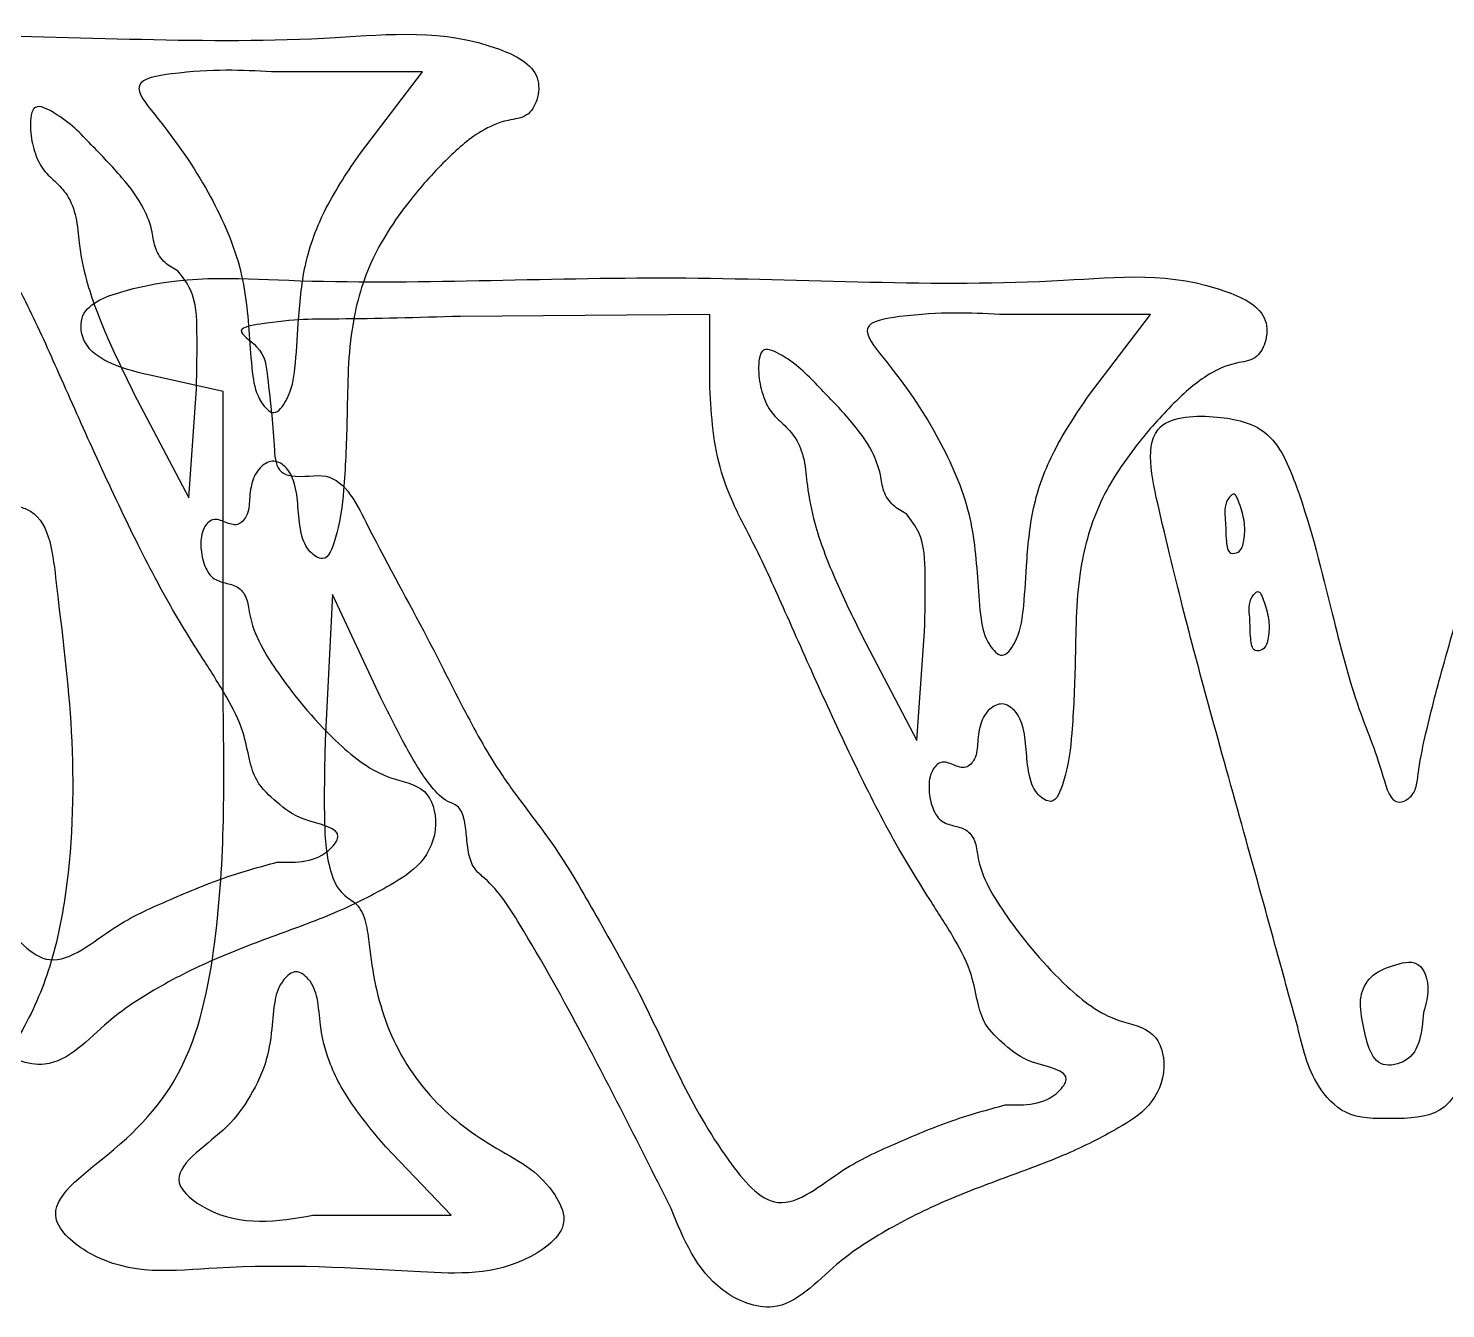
# Model space of a CAD drawing. Extents: x 0.12 to 3.45, y 0.56 to 2.39.
# Drawn here: x 1.3446 to 1.5386, y 1.1427 to 1.318 of the extents above; entities that cross this region are included whole.
import ezdxf

# ---------------------------------------------------------------- set-up
doc = ezdxf.new("R2010")
doc.units = 0
doc.layers.get('0').update_dxf_attribs({"linetype": 'CONTINUOUS'})

msp = doc.modelspace()

# ---------------------------------------------------------------- linework, layer by layer
at = {"color": 7}
for p, q in [((1.398554, 1.31208), (1.377868, 1.31208)), ((1.390051, 1.300932), (1.398554, 1.31208)), ((1.36511, 1.284782), (1.36511, 1.284782)), ((1.437916, 1.278847), (1.403749, 1.278583)), ((1.437916, 1.268801), (1.437916, 1.278847)), ((1.498255, 1.278847), (1.477569, 1.278847)), ((1.489752, 1.267699), (1.498255, 1.278847)), ((1.381548, 1.277599), (1.381548, 1.277599)), ((1.37125, 1.268317), (1.361064, 1.270554)), ((1.359048, 1.268017), (1.366548, 1.253747)), ((1.366548, 1.253747), (1.36761, 1.268671)), ((1.37125, 1.22687), (1.37125, 1.268317)), ((1.510493, 1.252706), (1.510492, 1.252706)), ((1.464812, 1.251548), (1.464811, 1.251548)), ((1.48125, 1.244365), (1.481249, 1.244365)), ((1.386249, 1.240513), (1.385227, 1.220576)), ((1.392869, 1.226347), (1.386249, 1.240513)), ((1.513826, 1.239372), (1.513826, 1.239372)), ((1.45875, 1.234783), (1.46625, 1.220513)), ((1.46625, 1.220513), (1.467312, 1.235437)), ((1.378636, 1.203862), (1.378636, 1.203862)), ((1.535611, 1.183291), (1.535611, 1.183291)), ((1.518395, 1.181247), (1.518395, 1.181247)), ((1.478338, 1.170628), (1.478338, 1.170628)), ((1.402497, 1.155513), (1.39354, 1.164862)), ((1.39354, 1.164862), (1.39354, 1.164862)), ((1.38354, 1.155513), (1.402497, 1.155513)), ((1.432605, 1.156426), (1.432604, 1.156426))]:
    msp.add_line(p, q, dxfattribs=at)
for points, knots in [([(1.261363, 1.303788), (1.259433, 1.304263), (1.256236, 1.30505), (1.252373, 1.307681), (1.251544, 1.313061), (1.263984, 1.317787), (1.289655, 1.315663), (1.33365, 1.318225), (1.376642, 1.315223), (1.403458, 1.31825), (1.414646, 1.31266), (1.414498, 1.308322), (1.412991, 1.305758), (1.409746, 1.305482), (1.405793, 1.303716), (1.401306, 1.299675), (1.396085, 1.293778), (1.391067, 1.28623), (1.388279, 1.275771), (1.388328, 1.265382), (1.387895, 1.255347), (1.387259, 1.249773), (1.385436, 1.244654), (1.382748, 1.246447), (1.38182, 1.24891), (1.381541, 1.252086), (1.381303, 1.255233), (1.380286, 1.257757), (1.378262, 1.259105), (1.376268, 1.258068), (1.375132, 1.256076), (1.37485, 1.253644), (1.374793, 1.251401), (1.373269, 1.249723), (1.37155, 1.250414), (1.369822, 1.251104), (1.368326, 1.249428), (1.368114, 1.247174), (1.368479, 1.244788), (1.369605, 1.242659), (1.371528, 1.242047), (1.373376, 1.241696), (1.374649, 1.239984), (1.375018, 1.235546), (1.37941, 1.228473), (1.385855, 1.22078), (1.39278, 1.215322), (1.399397, 1.214334), (1.400992, 1.208578), (1.398747, 1.203517), (1.39332, 1.200142), (1.386732, 1.196822), (1.378314, 1.193802), (1.369583, 1.190502), (1.361806, 1.186514), (1.354572, 1.18168), (1.348273, 1.174429), (1.337259, 1.178959), (1.33461, 1.185466), (1.332903, 1.18966)], [0, 0, 0, 0, 0.005965, 0.009885, 0.01329, 0.019859, 0.042738, 0.095418, 0.148844, 0.171365, 0.177817, 0.180882, 0.183337, 0.185967, 0.18999, 0.196301, 0.203805, 0.21369, 0.223163, 0.235678, 0.245185, 0.252063, 0.255144, 0.257055, 0.259733, 0.263122, 0.266511, 0.269189, 0.2711, 0.272924, 0.275142, 0.277799, 0.280179, 0.281823, 0.283533, 0.285244, 0.286888, 0.289268, 0.291925, 0.294143, 0.295967, 0.297741, 0.299659, 0.301807, 0.310959, 0.323663, 0.332125, 0.337079, 0.341825, 0.347476, 0.352625, 0.360571, 0.369716, 0.379362, 0.388638, 0.395646, 0.406111, 0.413374, 0.426541, 0.426541, 0.426541, 0.426541]), ([(1.304048, 1.311817), (1.298217, 1.311648), (1.288603, 1.311369), (1.280583, 1.311495), (1.272704, 1.310078), (1.277295, 1.30737), (1.27763, 1.303266), (1.278265, 1.298357), (1.278502, 1.294253), (1.278822, 1.290584), (1.282001, 1.28956), (1.287461, 1.29115), (1.292981, 1.279675), (1.298614, 1.269791), (1.304414, 1.25806), (1.308833, 1.25008), (1.313287, 1.244114), (1.31799, 1.237916), (1.322964, 1.229175), (1.331187, 1.214773), (1.336241, 1.201391), (1.347578, 1.187713), (1.355927, 1.19518), (1.363611, 1.198566), (1.371075, 1.201779), (1.376236, 1.203201), (1.378636, 1.203862)], [0, 0, 0, 0, 0.016643, 0.027443, 0.030173, 0.033218, 0.037646, 0.042904, 0.047689, 0.050812, 0.052253, 0.05702, 0.066035, 0.08315, 0.094705, 0.104543, 0.110579, 0.117005, 0.127853, 0.14081, 0.165975, 0.174811, 0.18474, 0.192667, 0.201269, 0.208749, 0.208749, 0.208749, 0.208749]), ([(1.377868, 1.31208), (1.37385, 1.312283), (1.36846, 1.312555), (1.358128, 1.310852), (1.364455, 1.303122), (1.368955, 1.296633), (1.374045, 1.28578), (1.374786, 1.277155), (1.375193, 1.270749), (1.375879, 1.267324), (1.378312, 1.264643), (1.380611, 1.26791), (1.381218, 1.271887), (1.381427, 1.275512), (1.381548, 1.277599)], [0, 0, 0, 0, 0.013683, 0.018359, 0.022798, 0.035777, 0.046777, 0.056828, 0.061908, 0.06571, 0.067882, 0.07025, 0.074788, 0.080943, 0.080943, 0.080943, 0.080943]), ([(1.36511, 1.284782), (1.364477, 1.285125), (1.363164, 1.285837), (1.361848, 1.287813), (1.361598, 1.290484), (1.360284, 1.293928), (1.357326, 1.297869), (1.352949, 1.302311), (1.349871, 1.305641), (1.345045, 1.308075), (1.344757, 1.304177), (1.345222, 1.301614), (1.346274, 1.298847), (1.348258, 1.29708), (1.350194, 1.29509), (1.35127, 1.29207), (1.351518, 1.288067), (1.35264, 1.282595), (1.355298, 1.275715), (1.357749, 1.270684), (1.359048, 1.268017)], [0, 0, 0, 0, 0.00214, 0.004442, 0.006743, 0.010102, 0.015342, 0.021504, 0.028238, 0.030876, 0.033632, 0.036661, 0.039591, 0.042035, 0.044578, 0.047834, 0.051354, 0.056617, 0.064506, 0.073407, 0.073407, 0.073407, 0.073407]), ([(1.378636, 1.203862), (1.38131, 1.203812), (1.384644, 1.203749), (1.38818, 1.20851), (1.381903, 1.209363), (1.378792, 1.211874), (1.375767, 1.214603), (1.374771, 1.218133), (1.374056, 1.222161), (1.37168, 1.226758), (1.368049, 1.232337), (1.363431, 1.239794), (1.358473, 1.249473), (1.353419, 1.260344), (1.348759, 1.270832), (1.344909, 1.279455), (1.341554, 1.28563), (1.339544, 1.290839), (1.338518, 1.296193), (1.338316, 1.300081), (1.338215, 1.302035)], [0, 0, 0, 0, 0.007576, 0.009448, 0.014652, 0.019105, 0.023093, 0.026155, 0.02991, 0.035365, 0.041459, 0.049939, 0.061641, 0.074061, 0.085903, 0.096075, 0.102377, 0.106964, 0.112768, 0.118637, 0.118637, 0.118637, 0.118637]), ([(1.381548, 1.277599), (1.38175, 1.280274), (1.382164, 1.285741), (1.385165, 1.293737), (1.388393, 1.29849), (1.390051, 1.300932)], [0, 0, 0, 0, 0.00802, 0.016388, 0.025228, 0.025228, 0.025228, 0.025228]), ([(1.07779, 1.256114), (1.074962, 1.252951), (1.06989, 1.247278), (1.064209, 1.239729), (1.061235, 1.234438), (1.060889, 1.230713), (1.058322, 1.229209), (1.051284, 1.22927), (1.04842, 1.247737), (1.047246, 1.265924), (1.051013, 1.284541), (1.055929, 1.296976), (1.064923, 1.298922), (1.069963, 1.29168), (1.07963, 1.286246), (1.098198, 1.285743), (1.123577, 1.285371), (1.14857, 1.285705), (1.167787, 1.286282), (1.1767, 1.292074), (1.185048, 1.300707), (1.192709, 1.287647), (1.190815, 1.274827), (1.191342, 1.262663), (1.192203, 1.253013), (1.197654, 1.251912), (1.201234, 1.252561), (1.204023, 1.25448), (1.204824, 1.258802), (1.206397, 1.265283), (1.215256, 1.272299), (1.225377, 1.278874), (1.237632, 1.285066), (1.253575, 1.286737), (1.272811, 1.28658), (1.292179, 1.28637), (1.308028, 1.284522), (1.320448, 1.278712), (1.330628, 1.272236), (1.339303, 1.265354), (1.341214, 1.258809), (1.341469, 1.254949), (1.342478, 1.252753), (1.347351, 1.251513), (1.348837, 1.237886), (1.350996, 1.221915), (1.350653, 1.203214), (1.347786, 1.189158), (1.343422, 1.179451), (1.33484, 1.168475), (1.321951, 1.156465), (1.300522, 1.148214), (1.278851, 1.146796), (1.259611, 1.145961), (1.244209, 1.148274), (1.229348, 1.154572), (1.214329, 1.163845), (1.20195, 1.176713), (1.19808, 1.188419), (1.197629, 1.19541), (1.196602, 1.198522), (1.194404, 1.200561), (1.192425, 1.203439), (1.191538, 1.207945), (1.191252, 1.213549), (1.190851, 1.219525), (1.188625, 1.225108), (1.18476, 1.228736), (1.181095, 1.231889), (1.178703, 1.235605), (1.177851, 1.23934), (1.177693, 1.242381), (1.176588, 1.244791), (1.174622, 1.245561), (1.17273, 1.245929), (1.171471, 1.247749), (1.171262, 1.251777), (1.166366, 1.257991), (1.161451, 1.263069), (1.151541, 1.271868), (1.152505, 1.256464), (1.151027, 1.243076), (1.151179, 1.214395), (1.152086, 1.190713), (1.152303, 1.165357), (1.163046, 1.162328), (1.168545, 1.161817), (1.170864, 1.159126), (1.171686, 1.155305), (1.168764, 1.148955), (1.15379, 1.149688), (1.137078, 1.147949), (1.116397, 1.147871), (1.100346, 1.147676), (1.090821, 1.148063), (1.087083, 1.148215)], [0, 0, 0, 0, 0.012725, 0.022828, 0.028277, 0.030865, 0.033318, 0.03637, 0.050527, 0.075486, 0.097469, 0.10714, 0.112239, 0.121592, 0.130227, 0.145247, 0.175827, 0.206743, 0.22166, 0.230518, 0.240496, 0.248054, 0.266037, 0.280163, 0.286509, 0.291079, 0.294582, 0.297579, 0.300416, 0.307303, 0.317207, 0.33262, 0.344214, 0.357767, 0.380102, 0.402052, 0.415951, 0.427484, 0.442687, 0.452573, 0.459519, 0.462191, 0.464377, 0.466093, 0.476306, 0.497494, 0.51957, 0.530483, 0.54053, 0.551121, 0.572156, 0.592491, 0.618544, 0.636985, 0.650208, 0.664858, 0.685062, 0.702974, 0.717179, 0.720773, 0.724078, 0.726637, 0.729656, 0.734406, 0.740113, 0.746572, 0.752295, 0.757603, 0.762264, 0.766804, 0.770563, 0.773585, 0.776029, 0.777895, 0.779679, 0.781661, 0.783924, 0.791666, 0.803123, 0.810754, 0.817565, 0.835298, 0.860149, 0.897669, 0.914429, 0.92425, 0.927551, 0.930583, 0.93411, 0.938906, 0.949071, 0.972992, 0.992758, 1.010122, 1.021335, 1.021335, 1.021335, 1.021335]), ([(1.361064, 1.270554), (1.359135, 1.271029), (1.355937, 1.271816), (1.352074, 1.274447), (1.351246, 1.279827), (1.363685, 1.284553), (1.389356, 1.282429), (1.433351, 1.284991), (1.476343, 1.28199), (1.50316, 1.285016), (1.514348, 1.279426), (1.5142, 1.275089), (1.512692, 1.272524), (1.509447, 1.272248), (1.505494, 1.270482), (1.501008, 1.266441), (1.495787, 1.260544), (1.490769, 1.252996), (1.487981, 1.242537), (1.488029, 1.232148), (1.487597, 1.222113), (1.486961, 1.216539), (1.485137, 1.21142), (1.482449, 1.213213), (1.481521, 1.215676), (1.481242, 1.218852), (1.481005, 1.221999), (1.479987, 1.224523), (1.477963, 1.225871), (1.475969, 1.224834), (1.474834, 1.222842), (1.474551, 1.22041), (1.474495, 1.218168), (1.472971, 1.216489), (1.471251, 1.21718), (1.469523, 1.21787), (1.468027, 1.216194), (1.467815, 1.21394), (1.468181, 1.211554), (1.469307, 1.209425), (1.471229, 1.208814), (1.473077, 1.208462), (1.474351, 1.20675), (1.474719, 1.202312), (1.479111, 1.195239), (1.485557, 1.187546), (1.492482, 1.182088), (1.499099, 1.1811), (1.500693, 1.175344), (1.498448, 1.170283), (1.493022, 1.166908), (1.486434, 1.163588), (1.478015, 1.160568), (1.469284, 1.157268), (1.461507, 1.15328), (1.454273, 1.148446), (1.447974, 1.141195), (1.43696, 1.145725), (1.434312, 1.152232), (1.432605, 1.156426)], [0, 0, 0, 0, 0.005965, 0.009885, 0.01329, 0.019859, 0.042738, 0.095418, 0.148844, 0.171365, 0.177817, 0.180882, 0.183337, 0.185967, 0.18999, 0.196301, 0.203805, 0.21369, 0.223163, 0.235678, 0.245185, 0.252063, 0.255144, 0.257055, 0.259733, 0.263122, 0.266511, 0.269189, 0.2711, 0.272924, 0.275142, 0.277799, 0.280179, 0.281823, 0.283533, 0.285244, 0.286888, 0.289268, 0.291925, 0.294143, 0.295967, 0.297741, 0.299659, 0.301807, 0.310959, 0.323663, 0.332125, 0.337079, 0.341825, 0.347476, 0.352625, 0.360571, 0.369716, 0.379362, 0.388638, 0.395646, 0.406111, 0.413374, 0.426541, 0.426541, 0.426541, 0.426541]), ([(1.36761, 1.268671), (1.367663, 1.27125), (1.367756, 1.275731), (1.367561, 1.281566), (1.365743, 1.283951), (1.36511, 1.284782)], [0, 0, 0, 0, 0.007829, 0.013602, 0.016685, 0.016685, 0.016685, 0.016685]), ([(1.477569, 1.278847), (1.473552, 1.279049), (1.468161, 1.279321), (1.457829, 1.277618), (1.464157, 1.269888), (1.468657, 1.263399), (1.473747, 1.252546), (1.474488, 1.243921), (1.474894, 1.237515), (1.47558, 1.23409), (1.478013, 1.231409), (1.480313, 1.234676), (1.480919, 1.238653), (1.481129, 1.242279), (1.48125, 1.244365)], [0, 0, 0, 0, 0.013683, 0.018359, 0.022798, 0.035777, 0.046777, 0.056828, 0.061908, 0.06571, 0.067882, 0.07025, 0.074788, 0.080943, 0.080943, 0.080943, 0.080943]), ([(1.403749, 1.278583), (1.397919, 1.278414), (1.388304, 1.278135), (1.380284, 1.278261), (1.372406, 1.276844), (1.376996, 1.274136), (1.377332, 1.270032), (1.377967, 1.265123), (1.378204, 1.261019), (1.378523, 1.25735), (1.381703, 1.256326), (1.387162, 1.257916), (1.392682, 1.246441), (1.398316, 1.236557), (1.404116, 1.224826), (1.408534, 1.216846), (1.412988, 1.21088), (1.417692, 1.204682), (1.422666, 1.195941), (1.430889, 1.181539), (1.435943, 1.168157), (1.44728, 1.154479), (1.455628, 1.161946), (1.463312, 1.165332), (1.470776, 1.168545), (1.475937, 1.169967), (1.478338, 1.170628)], [0, 0, 0, 0, 0.016643, 0.027443, 0.030173, 0.033218, 0.037646, 0.042904, 0.047689, 0.050812, 0.052253, 0.05702, 0.066035, 0.08315, 0.094705, 0.104543, 0.110579, 0.117005, 0.127853, 0.14081, 0.165975, 0.174811, 0.18474, 0.192667, 0.201269, 0.208749, 0.208749, 0.208749, 0.208749]), ([(1.464811, 1.251548), (1.464179, 1.251891), (1.462866, 1.252603), (1.461549, 1.254579), (1.4613, 1.25725), (1.459985, 1.260694), (1.457027, 1.264635), (1.452651, 1.269077), (1.449572, 1.272407), (1.444747, 1.274841), (1.444458, 1.270943), (1.444924, 1.26838), (1.445976, 1.265613), (1.44796, 1.263846), (1.449896, 1.261857), (1.450972, 1.258837), (1.45122, 1.254833), (1.452342, 1.249361), (1.454999, 1.242481), (1.45745, 1.23745), (1.45875, 1.234783)], [0, 0, 0, 0, 0.00214, 0.004442, 0.006743, 0.010102, 0.015342, 0.021504, 0.028238, 0.030876, 0.033632, 0.036661, 0.039591, 0.042035, 0.044578, 0.047834, 0.051354, 0.056617, 0.064506, 0.073407, 0.073407, 0.073407, 0.073407]), ([(1.478338, 1.170628), (1.481011, 1.170578), (1.484346, 1.170515), (1.487881, 1.175276), (1.481604, 1.176129), (1.478493, 1.17864), (1.475469, 1.181369), (1.474472, 1.184899), (1.473757, 1.188927), (1.471382, 1.193524), (1.467751, 1.199103), (1.463133, 1.206561), (1.458175, 1.216239), (1.45312, 1.22711), (1.44846, 1.237598), (1.44461, 1.246221), (1.441256, 1.252396), (1.439246, 1.257605), (1.438219, 1.262959), (1.438018, 1.266847), (1.437916, 1.268801)], [0, 0, 0, 0, 0.007576, 0.009448, 0.014652, 0.019105, 0.023093, 0.026155, 0.02991, 0.035365, 0.041459, 0.049939, 0.061641, 0.074061, 0.085903, 0.096075, 0.102377, 0.106964, 0.112768, 0.118637, 0.118637, 0.118637, 0.118637]), ([(1.481249, 1.244365), (1.481452, 1.247041), (1.481866, 1.252507), (1.484867, 1.260503), (1.488094, 1.265257), (1.489752, 1.267699)], [0, 0, 0, 0, 0.00802, 0.016388, 0.025228, 0.025228, 0.025228, 0.025228]), ([(1.518395, 1.181247), (1.517441, 1.184721), (1.515086, 1.193292), (1.511201, 1.207356), (1.50542, 1.228012), (1.501208, 1.243951), (1.496544, 1.264732), (1.507279, 1.265197), (1.515054, 1.263326), (1.519718, 1.251967), (1.522637, 1.239666), (1.526234, 1.225478), (1.5294, 1.218437), (1.531204, 1.211443), (1.533793, 1.212548), (1.53469, 1.214024), (1.534962, 1.216965), (1.536105, 1.222491), (1.538436, 1.231367), (1.542142, 1.243849), (1.545075, 1.25525), (1.550487, 1.265393), (1.557932, 1.265557), (1.563355, 1.265053), (1.567508, 1.263876), (1.570693, 1.260638), (1.571621, 1.253885), (1.575087, 1.244433), (1.577317, 1.236497), (1.578559, 1.232081)], [0, 0, 0, 0, 0.010794, 0.026635, 0.044095, 0.073377, 0.084725, 0.092608, 0.099431, 0.108051, 0.126061, 0.139579, 0.149427, 0.153601, 0.155013, 0.156671, 0.158621, 0.163757, 0.173645, 0.18616, 0.202524, 0.210211, 0.217406, 0.222645, 0.226987, 0.229928, 0.23571, 0.24665, 0.26038, 0.26038, 0.26038, 0.26038]), ([(1.593065, 1.235414), (1.594631, 1.241601), (1.596931, 1.250684), (1.601273, 1.263196), (1.608857, 1.264757), (1.614236, 1.265748), (1.618492, 1.262702), (1.618225, 1.257248), (1.617486, 1.250466), (1.615601, 1.241721), (1.609854, 1.219307), (1.600744, 1.199036), (1.596753, 1.169058), (1.58549, 1.169031), (1.577453, 1.171328), (1.572764, 1.184631), (1.566042, 1.197666), (1.566963, 1.226351), (1.545979, 1.216322), (1.548824, 1.194835), (1.543492, 1.178999), (1.53874, 1.16885), (1.531282, 1.168739), (1.524978, 1.168697), (1.520097, 1.174006), (1.519046, 1.178479), (1.518395, 1.181247)], [0, 0, 0, 0, 0.019764, 0.029016, 0.035814, 0.041514, 0.044859, 0.049854, 0.056379, 0.065927, 0.076472, 0.1252, 0.141775, 0.148838, 0.15571, 0.165664, 0.18669, 0.209995, 0.215938, 0.246041, 0.26188, 0.269342, 0.276077, 0.282364, 0.287581, 0.296052, 0.296052, 0.296052, 0.296052]), ([(1.510492, 1.252706), (1.510222, 1.253513), (1.509805, 1.254764), (1.508229, 1.252924), (1.50856, 1.250597), (1.508513, 1.248376), (1.50883, 1.245941), (1.510677, 1.246271), (1.511092, 1.248156), (1.511237, 1.25031), (1.510749, 1.251879), (1.510493, 1.252706)], [0, 0, 0, 0, 0.0018, 0.002786, 0.005648, 0.008593, 0.010286, 0.011274, 0.013064, 0.015362, 0.017914, 0.017914, 0.017914, 0.017914]), ([(1.467312, 1.235437), (1.467365, 1.238016), (1.467457, 1.242497), (1.467263, 1.248332), (1.465445, 1.250717), (1.464812, 1.251548)], [0, 0, 0, 0, 0.007829, 0.013602, 0.016685, 0.016685, 0.016685, 0.016685]), ([(1.513826, 1.239372), (1.513556, 1.24018), (1.513138, 1.24143), (1.511563, 1.239591), (1.511893, 1.237264), (1.511846, 1.235043), (1.512163, 1.232608), (1.51401, 1.232938), (1.514426, 1.234822), (1.51457, 1.236976), (1.514083, 1.238546), (1.513826, 1.239372)], [0, 0, 0, 0, 0.0018, 0.002786, 0.005648, 0.008593, 0.010286, 0.011274, 0.013064, 0.015362, 0.017914, 0.017914, 0.017914, 0.017914]), ([(1.385227, 1.220576), (1.385152, 1.217033), (1.385024, 1.211018), (1.38533, 1.203841), (1.387162, 1.199528), (1.389846, 1.198177), (1.390944, 1.195514), (1.391493, 1.189865), (1.393114, 1.181079), (1.399361, 1.171111), (1.407046, 1.165434), (1.413382, 1.162144), (1.416574, 1.15886), (1.419055, 1.153749), (1.410577, 1.147102), (1.394146, 1.147979), (1.373902, 1.149208), (1.356405, 1.146824), (1.345265, 1.15631), (1.358135, 1.165222), (1.367223, 1.175887), (1.37169, 1.199154), (1.371422, 1.216062), (1.37125, 1.22687)], [0, 0, 0, 0, 0.010623, 0.01803, 0.021605, 0.02385, 0.026633, 0.029715, 0.041018, 0.053016, 0.063962, 0.069384, 0.074193, 0.077826, 0.0846, 0.099839, 0.127711, 0.145286, 0.151831, 0.163025, 0.179191, 0.197681, 0.230437, 0.230437, 0.230437, 0.230437]), ([(1.432604, 1.156426), (1.428669, 1.164275), (1.422064, 1.177448), (1.413698, 1.192548), (1.408745, 1.200375), (1.405565, 1.202853), (1.4048, 1.205013), (1.404585, 1.207416), (1.40439, 1.209659), (1.403609, 1.211634), (1.401482, 1.212255), (1.399056, 1.214878), (1.396163, 1.219739), (1.394065, 1.223948), (1.392869, 1.226347)], [0, 0, 0, 0, 0.026308, 0.044157, 0.052003, 0.053747, 0.056027, 0.058581, 0.060985, 0.062913, 0.06435, 0.067276, 0.073338, 0.081369, 0.081369, 0.081369, 0.081369]), ([(1.535611, 1.183291), (1.536046, 1.184832), (1.536699, 1.187146), (1.534738, 1.190695), (1.531268, 1.189683), (1.528283, 1.188544), (1.52664, 1.185207), (1.527472, 1.181174), (1.528489, 1.17534), (1.535081, 1.176796), (1.535394, 1.180636), (1.535611, 1.183291)], [0, 0, 0, 0, 0.004679, 0.00703, 0.010392, 0.013735, 0.016714, 0.020402, 0.026663, 0.029789, 0.036791, 0.036791, 0.036791, 0.036791]), ([(1.39354, 1.164862), (1.391974, 1.166718), (1.388947, 1.170306), (1.385759, 1.175942), (1.384494, 1.181042), (1.384345, 1.184984), (1.383382, 1.187672), (1.38123, 1.189339), (1.379084, 1.187552), (1.378168, 1.184705), (1.377964, 1.180722), (1.377207, 1.17599), (1.37472, 1.171188), (1.370953, 1.166203), (1.36249, 1.161041), (1.372107, 1.1536), (1.378675, 1.154699), (1.38354, 1.155513)], [0, 0, 0, 0, 0.007279, 0.014076, 0.019193, 0.022907, 0.025796, 0.027751, 0.029743, 0.032796, 0.03676, 0.04161, 0.047133, 0.05244, 0.061818, 0.066929, 0.081523, 0.081523, 0.081523, 0.081523])]:
    msp.add_open_spline(points, degree=3, knots=knots, dxfattribs=at)

doc.saveas('drawing.dxf')
